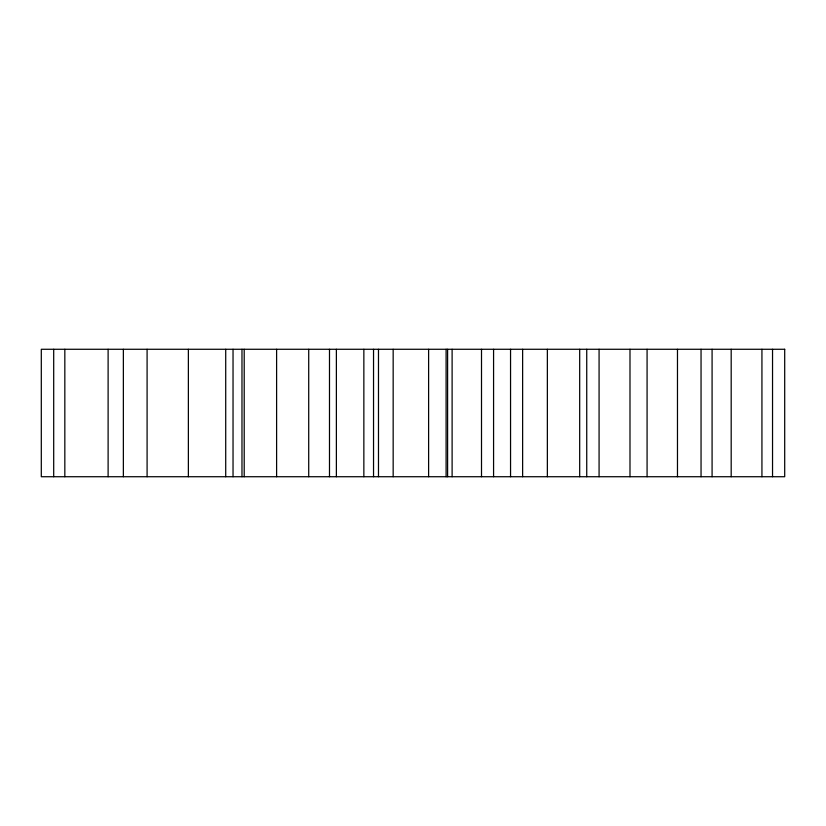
<?xml version="1.0" encoding="UTF-8"?>
<svg xmlns="http://www.w3.org/2000/svg" width="826" height="826" viewBox="0 0 826 826"><rect width="100%" height="100%" fill="white"/><g stroke="black" fill="none" stroke-linecap="round" stroke-linejoin="round"><path stroke-width="1.24" d="M772.537 349.274L772.537 476.726M761.933 349.274L761.933 476.726M731.186 349.274L731.186 476.726M712.084 349.274L712.084 476.726M701.047 349.274L701.047 476.726M677.475 349.274L677.475 476.726M647.078 349.274L647.078 476.726M629.99 349.274L629.99 476.726M599.077 349.274L599.077 476.726M586.739 349.274L586.739 476.726M579.687 349.274L579.687 476.726M547.359 349.274L547.359 476.726M522.631 349.274L522.631 476.726M510.551 349.274L510.551 476.726M493.576 349.274L493.576 476.726M481.506 349.274L481.506 476.726M452.111 349.274L452.111 476.726M447.599 349.274L447.599 476.726M446.102 349.274L446.102 476.726M428.611 349.274L428.611 476.726M393.166 349.274L393.166 476.726M378.484 349.274L378.484 476.726M373.538 349.274L373.538 476.726M363.853 349.274L363.853 476.726M336.378 349.274L336.378 476.726M329.491 349.274L329.491 476.726M308.717 349.274L308.717 476.726M276.607 349.274L276.607 476.726M244.207 349.274L244.207 476.726M241.977 349.274L241.977 476.726M233.035 349.274L233.035 476.726M225.715 349.274L225.715 476.726M188.369 349.274L188.369 476.726M147.09 349.274L147.09 476.726M123.363 349.274L123.363 476.726M108.113 349.274L108.113 476.726M64.831 349.274L64.831 476.726M53.7 349.274L53.7 476.726M784.7 349.274L41.3 349.274L41.3 476.726L784.7 476.726L784.7 349.274"/></g></svg>
